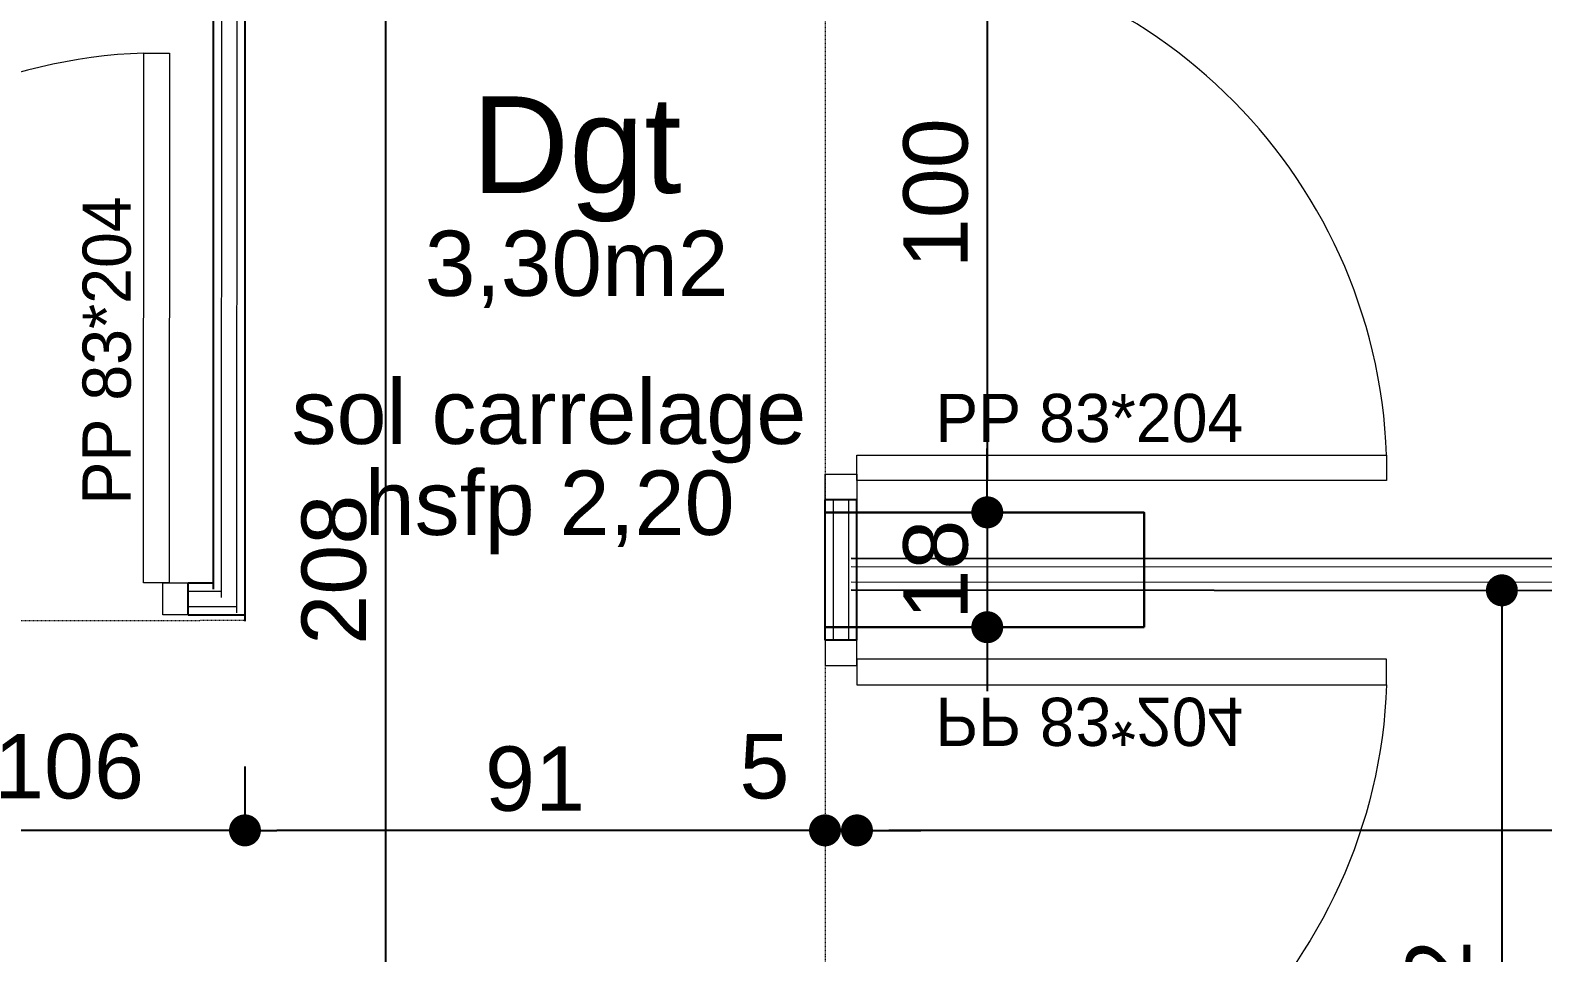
# Model space of a CAD drawing. Header units: centimetres. Extents: x 16433 to 114398, y -50094 to -12305.
# Drawn here: x 50183.7 to 50420.8, y -31751.5 to -31607 of the extents above; entities that cross this region are included whole.
import ezdxf

# ---------------------------------------------------------------- set-up
doc = ezdxf.new("R2010")
doc.units = ezdxf.units.CM
doc.header["$LTSCALE"] = 0.5
doc.linetypes.add('Style de ligne -1', pattern=[0.41664, 0.20828, -0.20836])
doc.layers.get('0').update_dxf_attribs({"linetype": 'CONTINUOUS'})
doc.layers.get('DEFPOINTS').update_dxf_attribs({"linetype": 'CONTINUOUS'})
doc.layers.add('01_cote_gen', color=4, linetype='CONTINUOUS')
doc.layers.add('3-BAT C-Niveau-3', color=7, linetype='CONTINUOUS')
doc.styles.add('Futura Book', font='')
doc.styles.add('Helvetica', font='')
doc.styles.get('Futura Book').set_extended_font_data('Futura Book')
doc.styles.get('Helvetica').set_extended_font_data('Helvetica')
doc.dimstyles.new('IS', dxfattribs={"dimtxt": 10.08724, "dimasz": 5.007446, "dimexe": 2, "dimexo": 10, "dimgap": 3, "dimtad": 1, "dimdec": 1, "dimtxsty": 'Helvetica', "dimblk": 'DOT', "dimblk1": 'DOT', "dimblk2": 'DOT', "dimcen": 0, "dimdle": 10, "dimazin": 0, "dimtfac": 0.8, "dimtdec": 1, "dimtix": 1, "dimtmove": 0, "dimatfit": 0, "dimldrblk": 'VW_FILLEDARROW-1', "dimfxl": 10, "dimfxlon": 1, "dimfrac": 2, "dimtolj": 1, "dimarcsym": 0})

# ---------------------------------------------------------------- blocks, each defined once
blk = doc.blocks.new('PORTE 83_204')
at = {"color": 7, "linetype": 'Continuous', "lineweight": 13, "flags": 128}
for points in [[(38.5, 2.5), (38.5, 85.5), (42.5, 85.5), (42.5, 2.5)], [(-45.5, 2.5), (-41.5, 2.5), (-41.5, -2.5), (-45.5, -2.5)], [(41.5, 2.5), (45.5, 2.5), (45.5, -2.5), (41.5, -2.5)]]:
    blk.add_lwpolyline(points, close=True, dxfattribs=at)
at = {"color": 7, "linetype": 'Continuous', "lineweight": 5}
blk.add_arc((41.5, 2.5), 83.05, 92.0697, 180, dxfattribs=at)
at = {"color": 7, "insert": (28.91, 14.76), "char_height": 7.55165, "width": 66.7422, "attachment_point": 1, "rotation": 90, "line_spacing_factor": 0.962448, "style": 'Futura Book'}
blk.add_mtext('\\pt10.172,20.344,30.516,40.688,50.86,61.032,71.205,81.407,91.526,101.72,111.92,122.03,132.23,142.42,152.62,162.74,172.93,183.13,193.25,203.44,213.64,223.76;PP 83*204', dxfattribs=at)
blk = doc.blocks.new('Sol carrelage')
at = {"color": 7, "insert": (0, -0.78), "char_height": 10.0872, "width": 104.0427, "attachment_point": 2, "line_spacing_factor": 0.834288, "style": 'Helvetica'}
blk.add_mtext('\\pt41.872,83.623;sol carrelage', dxfattribs=at)
blk = doc.blocks.new('hsfp 2.20')
at = {"color": 7, "insert": (0, -0.78), "char_height": 10.0872, "attachment_point": 2, "line_spacing_factor": 0.834288, "style": 'Helvetica'}
blk.add_mtext('\\pt41.872;hsfp 2,20', dxfattribs=at)
blk = doc.blocks.new('Groupe-14-1')
at = {"color": 7, "linetype": 'Continuous', "lineweight": 25}
for p, q in [((17628.19, -46462.33), (17344.97, -46515.95)), ((17629.12, -46467.25), (17340.98, -46521.8)), ((17340.32, -46512.88), (17345.23, -46511.95)), ((17340.32, -46512.88), (17341.96, -46521.61)), ((17345.23, -46511.95), (17345.95, -46515.77)), ((17355, -46611.67), (17376.59, -46607.59)), ((17377.52, -46612.5), (17376.59, -46607.59)), ((17356.97, -46611.3), (17374.66, -46607.95)), ((17374.66, -46607.95), (17383.96, -46657.08)), ((17374.66, -46607.95), (17383.96, -46657.08)), ((17355.93, -46616.59), (17355, -46611.67)), ((17355.93, -46616.59), (17377.52, -46612.5)), ((17356.97, -46611.3), (17366.27, -46660.43)), ((17356.97, -46611.3), (17366.27, -46660.43)), ((17363.46, -46614.22), (17424.99, -46940.06)), ((17368.37, -46613.29), (17429.9, -46939.13)), ((17366.27, -46660.43), (17383.96, -46657.08))]:
    blk.add_line(p, q, dxfattribs=at)
at = {"color": 7, "linetype": 'Continuous', "lineweight": 5}
for p, q in [((17628.43, -46463.61), (17343.93, -46517.47)), ((17628.43, -46463.61), (17343.93, -46517.47)), ((17629.12, -46467.25), (17340.98, -46521.8)), ((17628.88, -46465.97), (17342.02, -46520.28)), ((17628.88, -46465.97), (17342.02, -46520.28)), ((17341.59, -46512.64), (17343, -46520.09)), ((17341.59, -46512.64), (17343, -46520.09)), ((17343.95, -46512.19), (17344.91, -46517.29)), ((17343.95, -46512.19), (17344.91, -46517.29)), ((17345.23, -46511.95), (17345.95, -46515.77)), ((17355, -46611.67), (17376.59, -46607.59)), ((17355.25, -46612.95), (17376.83, -46608.86)), ((17355.25, -46612.95), (17376.83, -46608.86)), ((17355.69, -46615.31), (17377.28, -46611.22)), ((17355.69, -46615.31), (17377.28, -46611.22)), ((17364.73, -46613.98), (17426.26, -46939.82)), ((17364.73, -46613.98), (17426.26, -46939.82)), ((17367.09, -46613.53), (17428.62, -46939.38)), ((17367.09, -46613.53), (17428.62, -46939.38)), ((17368.37, -46613.29), (17429.9, -46939.13))]:
    blk.add_line(p, q, dxfattribs=at)
at = {"color": 7}
for name, p, rotation in [('PORTE 83_204', (17334.33, -46467.71), 280.6937189372402), ('Sol carrelage', (17387.81, -46561.42), 280.7235947438887), ('hsfp 2.20', (17373.82, -46564.18), 280.7235947438887), ('PORTE 83_204', (17421.76, -46601.58), 190.7235947438887)]:
    blk.add_blockref(name, p, dxfattribs=dict(at, rotation=rotation))
at = {"color": 7, "xscale": -1, "rotation": 190.7235947438887}
blk.add_blockref('PORTE 83_204', (17310.76, -46622.6), dxfattribs=at)
at = {"color": 7, "insert": (17431.44, -46557.58), "char_height": 15.1309, "attachment_point": 2, "rotation": 280.7236, "line_spacing_factor": 0.834288, "style": 'Helvetica'}
blk.add_mtext('\\pt38.084;Dgt\\P{\\H0.6752x;3,30m2}\\P', dxfattribs=at)
blk = doc.blocks.new('_DOT')
at = {"color": 0, "linetype": 'ByBlock', "lineweight": -2}
blk.add_line((-0.5, 0), (-1, 0), dxfattribs=at)
at = {"color": 0, "linetype": 'ByBlock', "const_width": 0.5}
blk.add_lwpolyline([(-0.25, 0, 1), (0.25, 0, 1)], format="xyb", close=True, dxfattribs=at)
blk = doc.blocks.new('*D1719')
at = {"layer": '3-BAT C-Niveau-3', "color": 0, "linetype": 'Continuous', "lineweight": -2, "transparency": 16777216}
blk.add_line((50333.72, -31587.6), (50333.72, -31677.55), dxfattribs=at)
at = {"layer": 'DEFPOINTS', "color": 0, "linetype": 'Continuous', "transparency": 16777216}
for p in [(50313.3, -31582.59), (50333.72, -31682.56), (50345.8, -31682.56)]:
    blk.add_point(p, dxfattribs=at)
at = {"layer": '3-BAT C-Niveau-3', "color": 0, "linetype": 'Continuous', "lineweight": -2, "transparency": 16777216, "xscale": 5.007446289062499, "yscale": 5.007446289062499, "zscale": 5.007446289062499}
for p, rotation in [((50333.72, -31582.59), 90), ((50333.72, -31682.56), 270)]:
    blk.add_blockref('_DOT', p, dxfattribs=dict(at, rotation=rotation))
at = {"layer": '3-BAT C-Niveau-3', "color": 0, "linetype": 'Continuous', "lineweight": 5, "transparency": 16777216, "insert": (50325.67, -31632.57), "char_height": 10.087, "attachment_point": 5, "rotation": 90, "style": 'Helvetica'}
blk.add_mtext('\\A1;100', dxfattribs=at)
blk = doc.blocks.new('VW_FILLEDARROW-1')
at = {"color": 0, "linetype": 'Continuous', "lineweight": 5, "flags": 128}
blk.add_lwpolyline([(-1.997, 0.535), (0, 0), (-1.997, -0.535)], close=True, dxfattribs=at)
blk = doc.blocks.new('*D1726')
at = {"layer": '3-BAT C-Niveau-3', "color": 0, "linetype": 'Continuous', "lineweight": -2, "transparency": 16777216}
for p, q in [((50162.87, -31689.59), (50162.87, -31684.59)), ((50162.87, -31694.6), (50162.87, -31699.5)), ((50162.87, -31704.51), (50162.87, -31709.51))]:
    blk.add_line(p, q, dxfattribs=at)
at = {"layer": 'DEFPOINTS', "color": 0, "linetype": 'Continuous', "transparency": 16777216}
for p in [(50205.5, -31694.6), (50162.87, -31699.5), (50175.22, -31699.5)]:
    blk.add_point(p, dxfattribs=at)
at = {"layer": '3-BAT C-Niveau-3', "color": 0, "linetype": 'Continuous', "lineweight": -2, "transparency": 16777216, "xscale": 5.007446289062499, "yscale": 5.007446289062499, "zscale": 5.007446289062499}
for p, rotation in [((50162.87, -31694.6), 270), ((50162.87, -31699.5), 90)]:
    blk.add_blockref('_DOT', p, dxfattribs=dict(at, rotation=rotation))
at = {"layer": '3-BAT C-Niveau-3', "color": 0, "linetype": 'Continuous', "lineweight": 5, "transparency": 16777216, "insert": (50154.83, -31697.05), "char_height": 10.087, "attachment_point": 5, "rotation": 90, "style": 'Helvetica'}
blk.add_mtext('\\A1;5', dxfattribs=at)
blk = doc.blocks.new('*D1727')
at = {"layer": '3-BAT C-Niveau-3', "color": 0, "linetype": 'Continuous', "lineweight": -2, "transparency": 16777216}
blk.add_line((50162.87, -31385.36), (50162.87, -31689.59), dxfattribs=at)
at = {"layer": 'DEFPOINTS', "color": 0, "linetype": 'Continuous', "transparency": 16777216}
for p in [(50184.37, -31380.35), (50162.87, -31694.6), (50205.5, -31694.6)]:
    blk.add_point(p, dxfattribs=at)
at = {"layer": '3-BAT C-Niveau-3', "color": 0, "linetype": 'Continuous', "lineweight": -2, "transparency": 16777216, "xscale": 5.007446289062499, "yscale": 5.007446289062499, "zscale": 5.007446289062499}
for p, rotation in [((50162.87, -31380.35), 90), ((50162.87, -31694.6), 270)]:
    blk.add_blockref('_DOT', p, dxfattribs=dict(at, rotation=rotation))
at = {"layer": '3-BAT C-Niveau-3', "color": 0, "linetype": 'Continuous', "lineweight": 5, "transparency": 16777216, "insert": (50154.83, -31537.47), "char_height": 10.087, "attachment_point": 5, "rotation": 90, "style": 'Helvetica'}
blk.add_mtext('\\A1;314', dxfattribs=at)
blk = doc.blocks.new('*D1736')
at = {"layer": '3-BAT C-Niveau-3', "color": 0, "linetype": 'Continuous', "lineweight": -2, "transparency": 16777216}
blk.add_line((50239.42, -31592.6), (50239.42, -31790.48), dxfattribs=at)
at = {"layer": 'DEFPOINTS', "color": 0, "linetype": 'Continuous', "transparency": 16777216}
for p in [(50236.47, -31587.59), (50237.14, -31795.48), (50239.42, -31795.48)]:
    blk.add_point(p, dxfattribs=at)
at = {"layer": '3-BAT C-Niveau-3', "color": 0, "linetype": 'Continuous', "lineweight": -2, "transparency": 16777216, "xscale": 5.007446289062499, "yscale": 5.007446289062499, "zscale": 5.007446289062499}
for p, rotation in [((50239.42, -31587.59), 90), ((50239.42, -31795.48), 270)]:
    blk.add_blockref('_DOT', p, dxfattribs=dict(at, rotation=rotation))
at = {"layer": '3-BAT C-Niveau-3', "color": 0, "linetype": 'Continuous', "lineweight": 5, "transparency": 16777216, "insert": (50231.37, -31691.54), "char_height": 10.087, "attachment_point": 5, "rotation": 90, "style": 'Helvetica'}
blk.add_mtext('\\A1;208', dxfattribs=at)
blk = doc.blocks.new('*D1748')
at = {"layer": '3-BAT C-Niveau-3', "color": 0, "linetype": 'Continuous', "lineweight": -2, "transparency": 16777216}
for p, q in [((50333.72, -31677.55), (50333.72, -31672.54)), ((50333.72, -31682.55), (50333.72, -31700.55)), ((50333.72, -31705.56), (50333.72, -31710.57))]:
    blk.add_line(p, q, dxfattribs=at)
at = {"layer": 'DEFPOINTS', "color": 0, "linetype": 'Continuous', "transparency": 16777216}
for p in [(50327.22, -31682.55), (50327.22, -31700.55), (50333.72, -31700.55)]:
    blk.add_point(p, dxfattribs=at)
at = {"layer": '3-BAT C-Niveau-3', "color": 0, "linetype": 'Continuous', "lineweight": -2, "transparency": 16777216, "xscale": 5.007446289062499, "yscale": 5.007446289062499, "zscale": 5.007446289062499}
for p, rotation in [((50333.72, -31682.55), 270), ((50333.72, -31700.55), 90)]:
    blk.add_blockref('_DOT', p, dxfattribs=dict(at, rotation=rotation))
at = {"layer": '3-BAT C-Niveau-3', "color": 0, "linetype": 'Continuous', "lineweight": 5, "transparency": 16777216, "insert": (50325.67, -31691.55), "char_height": 10.087, "attachment_point": 5, "rotation": 90, "style": 'Helvetica'}
blk.add_mtext('\\A1;18', dxfattribs=at)
blk = doc.blocks.new('*D1751')
at = {"layer": '3-BAT C-Niveau-3', "color": 0, "linetype": 'Continuous', "lineweight": -2, "transparency": 16777216}
blk.add_line((50414.37, -31699.78), (50414.37, -31801.89), dxfattribs=at)
at = {"layer": 'DEFPOINTS', "color": 0, "linetype": 'Continuous', "transparency": 16777216}
for p in [(50402.22, -31694.77), (50377.72, -31806.89), (50414.37, -31806.89)]:
    blk.add_point(p, dxfattribs=at)
at = {"layer": '3-BAT C-Niveau-3', "color": 0, "linetype": 'Continuous', "lineweight": -2, "transparency": 16777216, "xscale": 5.007446289062499, "yscale": 5.007446289062499, "zscale": 5.007446289062499}
for p, rotation in [((50414.37, -31694.77), 90), ((50414.37, -31806.89), 270)]:
    blk.add_blockref('_DOT', p, dxfattribs=dict(at, rotation=rotation))
at = {"layer": '3-BAT C-Niveau-3', "color": 0, "linetype": 'Continuous', "lineweight": 5, "transparency": 16777216, "insert": (50404.39, -31761.33), "char_height": 10.087, "attachment_point": 5, "rotation": 90, "style": 'Helvetica'}
blk.add_mtext('\\A1;112', dxfattribs=at)
blk = doc.blocks.new('*D1771')
at = {"layer": '3-BAT C-Niveau-3', "color": 0, "linetype": 'Continuous', "lineweight": -2, "transparency": 16777216}
for p, q in [((50217.39, -31722.38), (50217.39, -31734.38)), ((50111.23, -31731.42), (50111.23, -31734.38)), ((50212.38, -31732.38), (50116.24, -31732.38))]:
    blk.add_line(p, q, dxfattribs=at)
at = {"layer": 'DEFPOINTS', "color": 0, "linetype": 'Continuous', "transparency": 16777216}
for p in [(50217.39, -31699.46), (50111.23, -31721.42), (50111.23, -31732.38)]:
    blk.add_point(p, dxfattribs=at)
at = {"layer": '3-BAT C-Niveau-3', "color": 0, "linetype": 'Continuous', "lineweight": -2, "transparency": 16777216, "xscale": 5.007446289062499, "yscale": 5.007446289062499, "zscale": 5.007446289062499, "rotation": 180}
blk.add_blockref('_DOT', (50111.23, -31732.38), dxfattribs=at)
at = {"layer": '3-BAT C-Niveau-3', "color": 0, "linetype": 'Continuous', "lineweight": -2, "transparency": 16777216, "xscale": 5.007446289062499, "yscale": 5.007446289062499, "zscale": 5.007446289062499}
blk.add_blockref('_DOT', (50217.39, -31732.38), dxfattribs=at)
at = {"layer": '3-BAT C-Niveau-3', "color": 0, "linetype": 'Continuous', "lineweight": 5, "transparency": 16777216, "insert": (50189.81, -31722.4), "char_height": 10.087, "attachment_point": 5, "style": 'Helvetica'}
blk.add_mtext('\\A1;106', dxfattribs=at)
blk = doc.blocks.new('*D1772')
at = {"layer": '3-BAT C-Niveau-3', "color": 0, "linetype": 'Continuous', "lineweight": -2, "transparency": 16777216}
for p, q in [((50217.39, -31722.38), (50217.39, -31734.38)), ((50308.29, -31733.33), (50308.29, -31730.38)), ((50303.28, -31732.38), (50222.39, -31732.38))]:
    blk.add_line(p, q, dxfattribs=at)
at = {"layer": 'DEFPOINTS', "color": 0, "linetype": 'Continuous', "transparency": 16777216}
for p in [(50217.39, -31699.46), (50217.39, -31732.38), (50308.29, -31743.33)]:
    blk.add_point(p, dxfattribs=at)
at = {"layer": '3-BAT C-Niveau-3', "color": 0, "linetype": 'Continuous', "lineweight": -2, "transparency": 16777216, "xscale": 5.007446289062499, "yscale": 5.007446289062499, "zscale": 5.007446289062499, "rotation": 180}
blk.add_blockref('_DOT', (50217.39, -31732.38), dxfattribs=at)
at = {"layer": '3-BAT C-Niveau-3', "color": 0, "linetype": 'Continuous', "lineweight": -2, "transparency": 16777216, "xscale": 5.007446289062499, "yscale": 5.007446289062499, "zscale": 5.007446289062499}
blk.add_blockref('_DOT', (50308.29, -31732.38), dxfattribs=at)
at = {"layer": '3-BAT C-Niveau-3', "color": 0, "linetype": 'Continuous', "lineweight": 5, "transparency": 16777216, "insert": (50262.84, -31724.34), "char_height": 10.087, "attachment_point": 5, "style": 'Helvetica'}
blk.add_mtext('\\A1;91', dxfattribs=at)
blk = doc.blocks.new('*D1773')
at = {"layer": '3-BAT C-Niveau-3', "color": 0, "linetype": 'Continuous', "lineweight": -2, "transparency": 16777216}
for p, q in [((50308.29, -31733.33), (50308.29, -31730.38)), ((50313.3, -31732.38), (50313.3, -31730.38)), ((50303.28, -31732.38), (50298.27, -31732.38)), ((50313.3, -31732.38), (50308.29, -31732.38)), ((50318.31, -31732.38), (50323.31, -31732.38))]:
    blk.add_line(p, q, dxfattribs=at)
at = {"layer": 'DEFPOINTS', "color": 0, "linetype": 'Continuous', "transparency": 16777216}
for p in [(50308.29, -31732.38), (50313.3, -31740.88), (50308.29, -31743.33)]:
    blk.add_point(p, dxfattribs=at)
at = {"layer": '3-BAT C-Niveau-3', "color": 0, "linetype": 'Continuous', "lineweight": -2, "transparency": 16777216, "xscale": 5.007446289062499, "yscale": 5.007446289062499, "zscale": 5.007446289062499}
blk.add_blockref('_DOT', (50308.29, -31732.38), dxfattribs=at)
at = {"layer": '3-BAT C-Niveau-3', "color": 0, "linetype": 'Continuous', "lineweight": -2, "transparency": 16777216, "xscale": 5.007446289062499, "yscale": 5.007446289062499, "zscale": 5.007446289062499, "rotation": 180}
blk.add_blockref('_DOT', (50313.3, -31732.38), dxfattribs=at)
at = {"layer": '3-BAT C-Niveau-3', "color": 0, "linetype": 'Continuous', "lineweight": 5, "transparency": 16777216, "insert": (50298.8, -31722.4), "char_height": 10.087, "attachment_point": 5, "style": 'Helvetica'}
blk.add_mtext('\\A1;5', dxfattribs=at)
blk = doc.blocks.new('*D1774')
at = {"layer": '3-BAT C-Niveau-3', "color": 0, "linetype": 'Continuous', "lineweight": -2, "transparency": 16777216}
for p, q in [((50643.72, -31722.38), (50643.72, -31734.38)), ((50313.3, -31732.38), (50313.3, -31730.38)), ((50638.71, -31732.38), (50318.31, -31732.38))]:
    blk.add_line(p, q, dxfattribs=at)
at = {"layer": 'DEFPOINTS', "color": 0, "linetype": 'Continuous', "transparency": 16777216}
for p in [(50643.72, -31702.87), (50313.3, -31732.38), (50313.3, -31740.88)]:
    blk.add_point(p, dxfattribs=at)
at = {"layer": '3-BAT C-Niveau-3', "color": 0, "linetype": 'Continuous', "lineweight": -2, "transparency": 16777216, "xscale": 5.007446289062499, "yscale": 5.007446289062499, "zscale": 5.007446289062499, "rotation": 180}
blk.add_blockref('_DOT', (50313.3, -31732.38), dxfattribs=at)
at = {"layer": '3-BAT C-Niveau-3', "color": 0, "linetype": 'Continuous', "lineweight": -2, "transparency": 16777216, "xscale": 5.007446289062499, "yscale": 5.007446289062499, "zscale": 5.007446289062499}
blk.add_blockref('_DOT', (50643.72, -31732.38), dxfattribs=at)
at = {"layer": '3-BAT C-Niveau-3', "color": 0, "linetype": 'Continuous', "lineweight": 5, "transparency": 16777216, "insert": (50478.51, -31724.34), "char_height": 10.087, "attachment_point": 5, "style": 'Helvetica'}
blk.add_mtext('\\A1;330', dxfattribs=at)

msp = doc.modelspace()

# ---------------------------------------------------------------- linework, layer by layer
at = {"layer": '01_cote_gen'}
for p, q in [((50308.293, -31700.557), (50308.301, -31682.554)), ((50308.301, -31682.554), (50358.301, -31682.557)), ((50358.301, -31682.557), (50358.3, -31700.557)), ((50358.3, -31700.557), (50308.293, -31700.557))]:
    msp.add_line(p, q, dxfattribs=at)
at = {"layer": '3-BAT C-Niveau-3', "color": 251, "linetype": 'Style de ligne -1', "lineweight": 5, "true_color": 0x616161, "flags": 128}
msp.add_lwpolyline([(50308.293, -31587.588), (50308.293, -31795.553), (50221.911, -31795.553), (50221.911, -31795.587), (50213.282, -31795.579), (50213.3, -31833.771), (50111.294, -31833.771), (50111.231, -31699.552), (50217.405, -31699.466), (50217.405, -31587.588)], close=True, dxfattribs=at)

# ---------------------------------------------------------------- block references
at = {"layer": '3-BAT C-Niveau-3', "color": 7, "rotation": 79.27640525611221}
msp.add_blockref('Groupe-14-1', (1281.373, -40081.382), dxfattribs=at)

# ---------------------------------------------------------------- dimensions: what is measured, and where the dimension line sits
at = {"layer": '3-BAT C-Niveau-3', "color": 7, "linetype": 'Continuous', "lineweight": 5}
for base, p1, p2, picture, middle in [((50162.873, -31694.601), (50184.373, -31380.348), (50205.5, -31694.601), '*D1727', (50154.829, -31537.475)), ((50333.718, -31682.556), (50313.3, -31582.588), (50345.801, -31682.556), '*D1719', (50325.674, -31632.572)), ((50239.418, -31795.485), (50236.469, -31587.588), (50237.136, -31795.485), '*D1736', (50231.374, -31691.536)), ((50333.718, -31700.555), (50327.218, -31682.555), (50327.218, -31700.555), '*D1748', (50325.674, -31691.555)), ((50162.873, -31699.498), (50205.5, -31694.601), (50175.218, -31699.498), '*D1726', (50154.829, -31697.05))]:
    dim = msp.add_linear_dim(base=base, p1=p1, p2=p2, angle=90, dimstyle='IS', override={"dimtxt": 10.08724, "dimdec": 0, "dimpost": '<>', "dimtxsty": 'Helvetica', "dimse1": 1, "dimse2": 1, "dimtmove": 2}, dxfattribs=at)
    dim.commit()
    dim.dimension.update_dxf_attribs({"geometry": picture, "text_midpoint": middle})
dim = msp.add_linear_dim(base=(50414.373, -31806.894), p1=(50402.218, -31694.77), p2=(50377.718, -31806.894), angle=90, dimstyle='IS', override={"dimtxt": 10.08724, "dimdec": 0, "dimpost": '<>', "dimtxsty": 'Helvetica', "dimse1": 1, "dimse2": 1, "dimtmove": 2}, dxfattribs=at)
dim.commit()
dim.dimension.update_dxf_attribs({"geometry": '*D1751', "text_midpoint": (50404.388, -31761.332), "dimtype": 160})
for base, p1, p2, override, picture, middle in [((50111.231, -31732.382), (50217.385, -31699.462), (50111.231, -31721.42), {"dimtxt": 10.08724, "dimdec": 0, "dimpost": '<>', "dimtxsty": 'Helvetica', "dimtmove": 2}, '*D1771', (50189.808, -31722.397)), ((50308.29, -31732.382), (50313.3, -31740.882), (50308.29, -31743.328), {"dimtxt": 10.08724, "dimdec": 0, "dimpost": '<>', "dimtxsty": 'Helvetica', "dimtix": 0, "dimtmove": 2}, '*D1773', (50298.796, -31722.397))]:
    dim = msp.add_linear_dim(base=base, p1=p1, p2=p2, dimstyle='IS', override=override, dxfattribs=at)
    dim.commit()
    dim.dimension.update_dxf_attribs({"geometry": picture, "text_midpoint": middle, "dimtype": 160})
for base, p1, p2, picture, middle in [((50217.385, -31732.382), (50308.29, -31743.328), (50217.385, -31699.462), '*D1772', (50262.838, -31724.339)), ((50313.3, -31732.382), (50643.717, -31702.868), (50313.3, -31740.882), '*D1774', (50478.508, -31724.339))]:
    dim = msp.add_linear_dim(base=base, p1=p1, p2=p2, dimstyle='IS', override={"dimtxt": 10.08724, "dimdec": 0, "dimpost": '<>', "dimtxsty": 'Helvetica', "dimtmove": 2}, dxfattribs=at)
    dim.commit()
    dim.dimension.update_dxf_attribs({"geometry": picture, "text_midpoint": middle})

doc.saveas('drawing.dxf')
